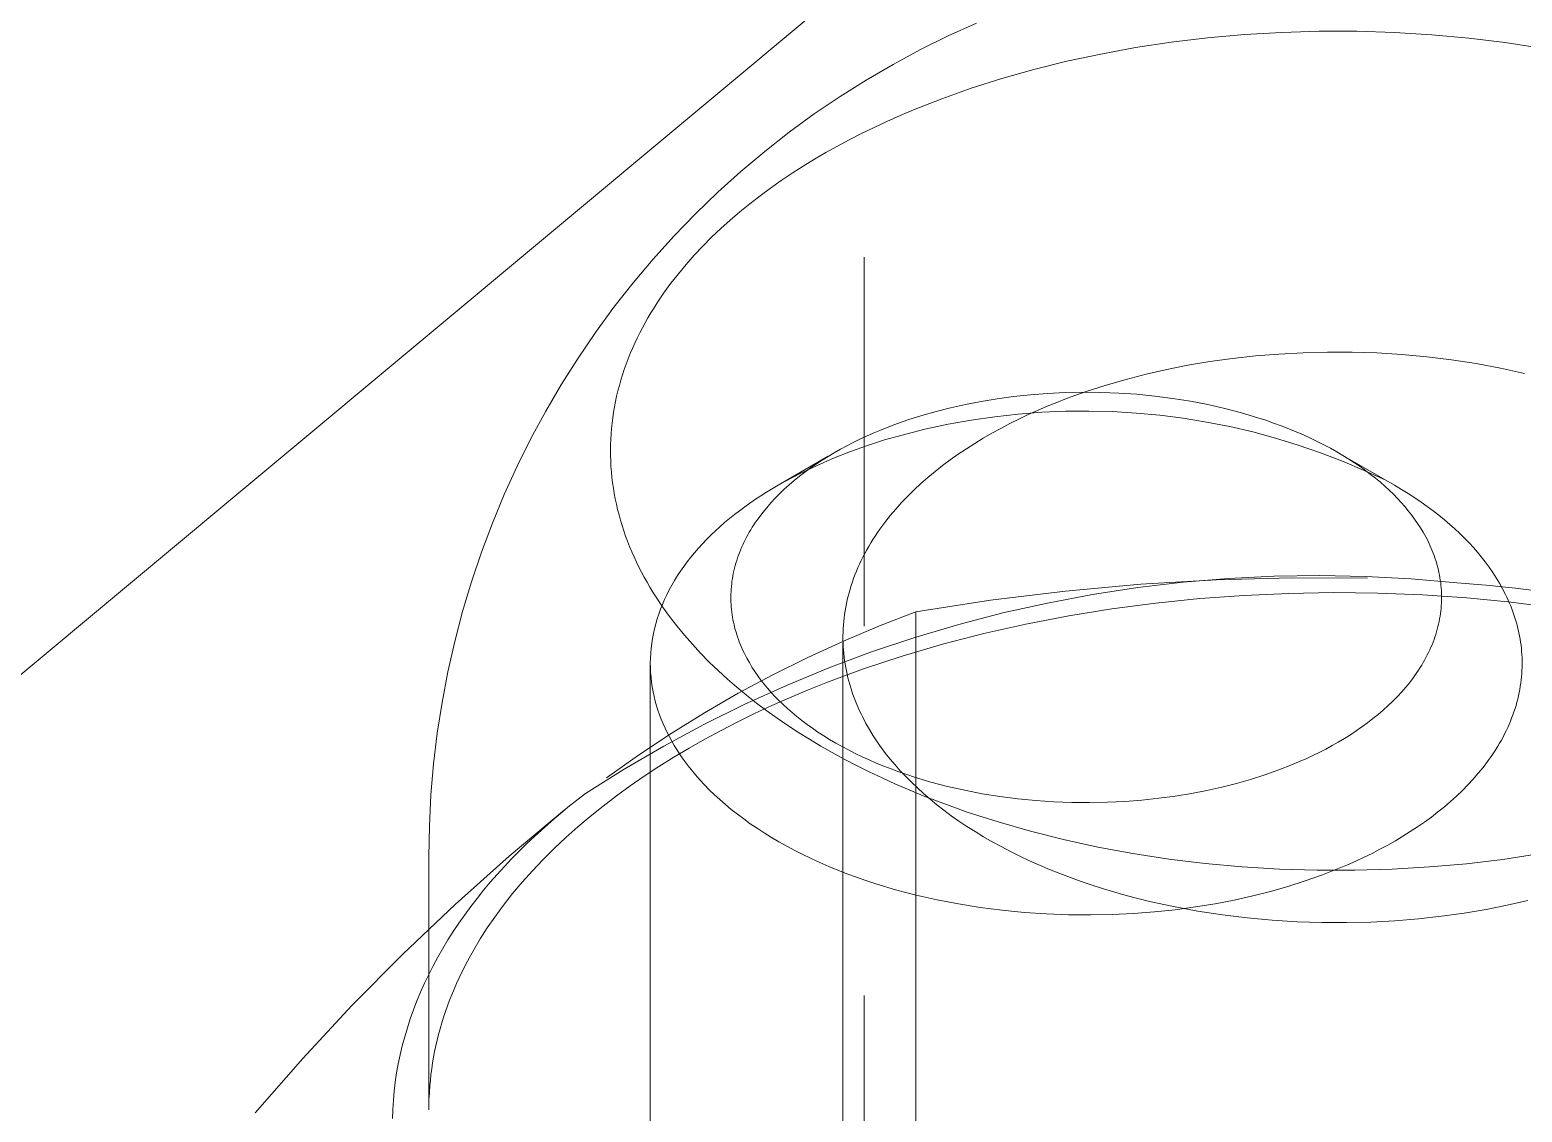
# Model space of a CAD drawing. Header units: inches. Extents: x -6 to 195, y -3 to 126.
# Drawn here: x 187.149 to 187.5533, y 52.5237 to 52.8168 of the extents above; entities that cross this region are included whole.
import ezdxf

# ---------------------------------------------------------------- set-up
doc = ezdxf.new("R2010")
doc.units = ezdxf.units.IN
doc.linetypes.add('HIDDEN', pattern=[1.905, 1.27, -0.635])
doc.layers.add('ZANO_R_przerywana', color=250, linetype='HIDDEN', lineweight=0)

msp = doc.modelspace()

# ---------------------------------------------------------------- linework, layer by layer
at = {"layer": 'ZANO_R_przerywana', "ltscale": 0.05}
msp.add_line((187.37499, 42.85528), (187.37499, 55.71349), dxfattribs=at)
at = {"layer": 'ZANO_R_przerywana'}
for p, q in [((178.15639, 45.14971), (187.7968, 53.18418)), ((187.39027, 52.81147), (187.39781, 52.8152)), ((187.39781, 52.8152), (187.40547, 52.81867)), ((187.46806, 52.81465), (187.47804, 52.81554)), ((187.47804, 52.81554), (187.48814, 52.81614)), ((187.48814, 52.81614), (187.4983, 52.81643)), ((187.4983, 52.81643), (187.50849, 52.81643)), ((187.50849, 52.81643), (187.51867, 52.81611)), ((187.51867, 52.81611), (187.52879, 52.8155)), ((187.52879, 52.8155), (187.53881, 52.81459)), ((187.38286, 52.80748), (187.39027, 52.81147)), ((187.4391, 52.81029), (187.44855, 52.81201)), ((187.44855, 52.81201), (187.45821, 52.81347)), ((187.45821, 52.81347), (187.46806, 52.81465)), ((187.53881, 52.81459), (187.5487, 52.81338)), ((187.5487, 52.81338), (187.55842, 52.81189)), ((187.37559, 52.80324), (187.38286, 52.80748)), ((187.42096, 52.8061), (187.42989, 52.80831)), ((187.42989, 52.80831), (187.4391, 52.81029)), ((187.36847, 52.79876), (187.37559, 52.80324)), ((187.40402, 52.80101), (187.41233, 52.80366)), ((187.41233, 52.80366), (187.42096, 52.8061)), ((187.3615, 52.79404), (187.36847, 52.79876)), ((187.39605, 52.79818), (187.40402, 52.80101)), ((187.38475, 52.79362), (187.38842, 52.79518)), ((187.38842, 52.79518), (187.39605, 52.79818)), ((187.35471, 52.78908), (187.3615, 52.79404)), ((187.37768, 52.7904), (187.38117, 52.79203)), ((187.38117, 52.79203), (187.38475, 52.79362)), ((187.34808, 52.78389), (187.35471, 52.78908)), ((187.36778, 52.78534), (187.37098, 52.78706)), ((187.37098, 52.78706), (187.37428, 52.78874)), ((187.37428, 52.78874), (187.37768, 52.7904)), ((187.34164, 52.77847), (187.34808, 52.78389)), ((187.36154, 52.78178), (187.36464, 52.78359)), ((187.36464, 52.78359), (187.36778, 52.78534)), ((187.33539, 52.77285), (187.34164, 52.77847)), ((187.35548, 52.77799), (187.35849, 52.77991)), ((187.35849, 52.77991), (187.36154, 52.78178)), ((187.34963, 52.77397), (187.35253, 52.77601)), ((187.35253, 52.77601), (187.35548, 52.77799)), ((187.32933, 52.767), (187.33539, 52.77285)), ((187.34403, 52.76974), (187.3468, 52.77189)), ((187.3468, 52.77189), (187.34963, 52.77397)), ((187.32348, 52.76096), (187.32933, 52.767)), ((187.3387, 52.7653), (187.34133, 52.76755)), ((187.34133, 52.76755), (187.34403, 52.76974)), ((187.33367, 52.76065), (187.33614, 52.763)), ((187.33614, 52.763), (187.3387, 52.7653)), ((187.31783, 52.75472), (187.32348, 52.76096)), ((187.32898, 52.75581), (187.33128, 52.75826)), ((187.33128, 52.75826), (187.33367, 52.76065)), ((187.3124, 52.74829), (187.31783, 52.75472)), ((187.32678, 52.75332), (187.32898, 52.75581)), ((187.32265, 52.7482), (187.32467, 52.75078)), ((187.32467, 52.75078), (187.32678, 52.75332)), ((187.3072, 52.74168), (187.3124, 52.74829)), ((187.32074, 52.74558), (187.32265, 52.7482)), ((187.31808, 52.74158), (187.31894, 52.74293)), ((187.31894, 52.74293), (187.32074, 52.74558)), ((187.30223, 52.73489), (187.3072, 52.74168)), ((187.31567, 52.7375), (187.31644, 52.73887)), ((187.31644, 52.73887), (187.31725, 52.74023)), ((187.31725, 52.74023), (187.31808, 52.74158)), ((187.29748, 52.72794), (187.30223, 52.73489)), ((187.31351, 52.73335), (187.3142, 52.73474)), ((187.3142, 52.73474), (187.31492, 52.73612)), ((187.31492, 52.73612), (187.31567, 52.7375)), ((187.31162, 52.72913), (187.31222, 52.73054)), ((187.31222, 52.73054), (187.31285, 52.73195)), ((187.31285, 52.73195), (187.31351, 52.73335)), ((187.29299, 52.72083), (187.29748, 52.72794)), ((187.31001, 52.72485), (187.31052, 52.72628)), ((187.31052, 52.72628), (187.31105, 52.72771)), ((187.31105, 52.72771), (187.31162, 52.72913)), ((187.46275, 52.72597), (187.457, 52.72483)), ((187.46868, 52.72696), (187.46275, 52.72597)), ((187.47477, 52.72781), (187.46868, 52.72696)), ((187.48103, 52.72851), (187.47477, 52.72781)), ((187.48741, 52.72903), (187.48103, 52.72851)), ((187.49392, 52.72938), (187.48741, 52.72903)), ((187.50052, 52.72955), (187.49392, 52.72938)), ((187.5072, 52.72953), (187.50052, 52.72955)), ((187.51393, 52.72931), (187.5072, 52.72953)), ((187.52068, 52.7289), (187.51393, 52.72931)), ((187.52744, 52.72828), (187.52068, 52.7289)), ((187.53416, 52.72746), (187.52744, 52.72828)), ((187.54083, 52.72644), (187.53416, 52.72746)), ((187.54742, 52.72521), (187.54083, 52.72644)), ((187.30868, 52.72053), (187.30909, 52.72198)), ((187.30909, 52.72198), (187.30954, 52.72342)), ((187.30954, 52.72342), (187.31001, 52.72485)), ((187.44599, 52.72217), (187.44056, 52.7206)), ((187.45144, 52.72357), (187.44599, 52.72217)), ((187.457, 52.72483), (187.45144, 52.72357)), ((187.55389, 52.72379), (187.54742, 52.72521)), ((187.28873, 52.71357), (187.29299, 52.72083)), ((187.30795, 52.71763), (187.3083, 52.71908)), ((187.3083, 52.71908), (187.30868, 52.72053)), ((187.41551, 52.71752), (187.42008, 52.718)), ((187.42008, 52.718), (187.42473, 52.71836)), ((187.42473, 52.71836), (187.42947, 52.71859)), ((187.42947, 52.71859), (187.43427, 52.71869)), ((187.43517, 52.71887), (187.42984, 52.71695)), ((187.43427, 52.71869), (187.43912, 52.71864)), ((187.44056, 52.7206), (187.43517, 52.71887)), ((187.43912, 52.71864), (187.44399, 52.71846)), ((187.44399, 52.71846), (187.44888, 52.71812)), ((187.44888, 52.71812), (187.45375, 52.71765)), ((187.30711, 52.71325), (187.30736, 52.71472)), ((187.30736, 52.71472), (187.30764, 52.71618)), ((187.30764, 52.71618), (187.30795, 52.71763)), ((187.3945, 52.71348), (187.39843, 52.71448)), ((187.39843, 52.71448), (187.4025, 52.71539)), ((187.4025, 52.71539), (187.40671, 52.7162)), ((187.40671, 52.7162), (187.41105, 52.71691)), ((187.41105, 52.71691), (187.41551, 52.71752)), ((187.42201, 52.71376), (187.41946, 52.71261)), ((187.42459, 52.71487), (187.42201, 52.71376)), ((187.4272, 52.71593), (187.42459, 52.71487)), ((187.42984, 52.71695), (187.4272, 52.71593)), ((187.45375, 52.71765), (187.45859, 52.71702)), ((187.45859, 52.71702), (187.46339, 52.71625)), ((187.46339, 52.71625), (187.46811, 52.71534)), ((187.46811, 52.71534), (187.47275, 52.71428)), ((187.47275, 52.71428), (187.47728, 52.71309)), ((187.28473, 52.70617), (187.28873, 52.71357)), ((187.30655, 52.70885), (187.3067, 52.71032)), ((187.3067, 52.71032), (187.30689, 52.71179)), ((187.30689, 52.71179), (187.30711, 52.71325)), ((187.3793, 52.70836), (187.38303, 52.70983)), ((187.38303, 52.70983), (187.38682, 52.71117)), ((187.38682, 52.71117), (187.39065, 52.71238)), ((187.39065, 52.71238), (187.3945, 52.71348)), ((187.39774, 52.71), (187.39148, 52.70864)), ((187.40404, 52.71114), (187.39774, 52.71)), ((187.41038, 52.71206), (187.40404, 52.71114)), ((187.41674, 52.71277), (187.41038, 52.71206)), ((187.41446, 52.71018), (187.41202, 52.7089)), ((187.41694, 52.71142), (187.41446, 52.71018)), ((187.42312, 52.71326), (187.41674, 52.71277)), ((187.41946, 52.71261), (187.41694, 52.71142)), ((187.42952, 52.71354), (187.42312, 52.71326)), ((187.43593, 52.71359), (187.42952, 52.71354)), ((187.44233, 52.71343), (187.43593, 52.71359)), ((187.44872, 52.71305), (187.44233, 52.71343)), ((187.4551, 52.71246), (187.44872, 52.71305)), ((187.46145, 52.71164), (187.4551, 52.71246)), ((187.46777, 52.71061), (187.46145, 52.71164)), ((187.47405, 52.70937), (187.46777, 52.71061)), ((187.47728, 52.71309), (187.48169, 52.71177)), ((187.48169, 52.71177), (187.48384, 52.71107)), ((187.48384, 52.71107), (187.48595, 52.71033)), ((187.48595, 52.71033), (187.48803, 52.70957)), ((187.28098, 52.69864), (187.28473, 52.70617)), ((187.30629, 52.70444), (187.30635, 52.70591)), ((187.30635, 52.70591), (187.30643, 52.70739)), ((187.30643, 52.70739), (187.30655, 52.70885)), ((187.37206, 52.70507), (187.37383, 52.70594)), ((187.37383, 52.70594), (187.37563, 52.70678)), ((187.37563, 52.70678), (187.37745, 52.70759)), ((187.38056, 52.70576), (187.37589, 52.70428)), ((187.37745, 52.70759), (187.3793, 52.70836)), ((187.38527, 52.70708), (187.38056, 52.70576)), ((187.39148, 52.70864), (187.38527, 52.70708)), ((187.40726, 52.70622), (187.40496, 52.70482)), ((187.40962, 52.70759), (187.40726, 52.70622)), ((187.41202, 52.7089), (187.40962, 52.70759)), ((187.48029, 52.70792), (187.47405, 52.70937)), ((187.48647, 52.70625), (187.48029, 52.70792)), ((187.49259, 52.70437), (187.48647, 52.70625)), ((187.48803, 52.70957), (187.49006, 52.70877)), ((187.49006, 52.70877), (187.49206, 52.70795)), ((187.49206, 52.70795), (187.49401, 52.70711)), ((187.49401, 52.70711), (187.49591, 52.70624)), ((187.49591, 52.70624), (187.49777, 52.70534)), ((187.30627, 52.70297), (187.30629, 52.70444)), ((187.30629, 52.7015), (187.30627, 52.70297)), ((187.36523, 52.7013), (187.36689, 52.70228)), ((187.37128, 52.70263), (187.36673, 52.70084)), ((187.36689, 52.70228), (187.36858, 52.70324)), ((187.36858, 52.70324), (187.37031, 52.70417)), ((187.37031, 52.70417), (187.37206, 52.70507)), ((187.37589, 52.70428), (187.37128, 52.70263)), ((187.4005, 52.7019), (187.39836, 52.70039)), ((187.4027, 52.70338), (187.4005, 52.7019)), ((187.40496, 52.70482), (187.4027, 52.70338)), ((187.49865, 52.70229), (187.49259, 52.70437)), ((187.49777, 52.70534), (187.49958, 52.70443)), ((187.50463, 52.7), (187.49865, 52.70229)), ((187.49958, 52.70443), (187.50134, 52.70349)), ((187.50134, 52.70349), (187.50305, 52.70253)), ((187.50305, 52.70253), (187.50471, 52.70155)), ((187.50472, 52.70157), (187.5187, 52.6935)), ((187.27749, 52.69098), (187.28098, 52.69864)), ((187.30633, 52.70003), (187.30629, 52.7015)), ((187.30641, 52.69856), (187.30633, 52.70003)), ((187.30652, 52.6971), (187.30641, 52.69856)), ((187.35167, 52.6935), (187.36522, 52.70132)), ((187.36224, 52.69888), (187.35782, 52.69678)), ((187.35896, 52.69706), (187.36047, 52.69816)), ((187.36047, 52.69816), (187.36202, 52.69923)), ((187.36202, 52.69923), (187.36361, 52.70028)), ((187.36673, 52.70084), (187.36224, 52.69888)), ((187.36361, 52.70028), (187.36523, 52.7013)), ((187.39628, 52.69884), (187.39425, 52.69725)), ((187.39836, 52.70039), (187.39628, 52.69884)), ((187.51053, 52.69751), (187.50463, 52.7)), ((187.50471, 52.70155), (187.50632, 52.70056)), ((187.50632, 52.70056), (187.50788, 52.69955)), ((187.50788, 52.69955), (187.50938, 52.69852)), ((187.50938, 52.69852), (187.51084, 52.69748)), ((187.30667, 52.69563), (187.30652, 52.6971)), ((187.30685, 52.69416), (187.30667, 52.69563)), ((187.30706, 52.6927), (187.30685, 52.69416)), ((187.35167, 52.6935), (187.34855, 52.69163)), ((187.35338, 52.69241), (187.3547, 52.69361)), ((187.35782, 52.69678), (187.35348, 52.69452)), ((187.3547, 52.69361), (187.35608, 52.69479)), ((187.35608, 52.69479), (187.3575, 52.69594)), ((187.3575, 52.69594), (187.35896, 52.69706)), ((187.39041, 52.69397), (187.38859, 52.69228)), ((187.3923, 52.69563), (187.39041, 52.69397)), ((187.39425, 52.69725), (187.3923, 52.69563)), ((187.51634, 52.69482), (187.51053, 52.69751)), ((187.51084, 52.69748), (187.51224, 52.69643)), ((187.51224, 52.69643), (187.51358, 52.69537)), ((187.51358, 52.69537), (187.51488, 52.69429)), ((187.51488, 52.69429), (187.51612, 52.69321)), ((187.52059, 52.69238), (187.5187, 52.6935)), ((187.27427, 52.68321), (187.27749, 52.69098)), ((187.3073, 52.69124), (187.30706, 52.6927)), ((187.30757, 52.68979), (187.3073, 52.69124)), ((187.30788, 52.68834), (187.30757, 52.68979)), ((187.34554, 52.68968), (187.34407, 52.68867)), ((187.34703, 52.69066), (187.34554, 52.68968)), ((187.34855, 52.69163), (187.34703, 52.69066)), ((187.34971, 52.68869), (187.35088, 52.68995)), ((187.35088, 52.68995), (187.3521, 52.69119)), ((187.3521, 52.69119), (187.35338, 52.69241)), ((187.38684, 52.69057), (187.38517, 52.68882)), ((187.38859, 52.69228), (187.38684, 52.69057)), ((187.51612, 52.69321), (187.5173, 52.69212)), ((187.5173, 52.69212), (187.51843, 52.69103)), ((187.51843, 52.69103), (187.51951, 52.68992)), ((187.51951, 52.68992), (187.52054, 52.68882)), ((187.52242, 52.69125), (187.52059, 52.69238)), ((187.5242, 52.69009), (187.52242, 52.69125)), ((187.52593, 52.68893), (187.5242, 52.69009)), ((187.30822, 52.68689), (187.30788, 52.68834)), ((187.30859, 52.68544), (187.30822, 52.68689)), ((187.30899, 52.684), (187.30859, 52.68544)), ((187.33986, 52.68554), (187.33852, 52.68446)), ((187.34123, 52.6866), (187.33986, 52.68554)), ((187.34264, 52.68765), (187.34123, 52.6866)), ((187.34407, 52.68867), (187.34264, 52.68765)), ((187.34654, 52.68479), (187.34754, 52.68611)), ((187.34754, 52.68611), (187.3486, 52.68741)), ((187.3486, 52.68741), (187.34971, 52.68869)), ((187.38358, 52.68705), (187.38206, 52.68526)), ((187.38517, 52.68882), (187.38358, 52.68705)), ((187.52054, 52.68882), (187.52152, 52.68771)), ((187.52152, 52.68771), (187.52244, 52.68659)), ((187.52244, 52.68659), (187.52333, 52.68547)), ((187.52333, 52.68547), (187.52417, 52.68432)), ((187.5276, 52.68774), (187.52593, 52.68893)), ((187.52921, 52.68655), (187.5276, 52.68774)), ((187.53076, 52.68534), (187.52921, 52.68655)), ((187.27131, 52.67533), (187.27427, 52.68321)), ((187.30942, 52.68257), (187.30899, 52.684)), ((187.30989, 52.68114), (187.30942, 52.68257)), ((187.33593, 52.68224), (187.3347, 52.68111)), ((187.33721, 52.68336), (187.33593, 52.68224)), ((187.33852, 52.68446), (187.33721, 52.68336)), ((187.34389, 52.68075), (187.34429, 52.68144)), ((187.34429, 52.68144), (187.34471, 52.68211)), ((187.34471, 52.68211), (187.34515, 52.68279)), ((187.34515, 52.68279), (187.34559, 52.68346)), ((187.34559, 52.68346), (187.34654, 52.68479)), ((187.37927, 52.68159), (187.37862, 52.68067)), ((187.38062, 52.68344), (187.37927, 52.68159)), ((187.38206, 52.68526), (187.38062, 52.68344)), ((187.52417, 52.68432), (187.52498, 52.68316)), ((187.52498, 52.68316), (187.52575, 52.68197)), ((187.52575, 52.68197), (187.52647, 52.68077)), ((187.53226, 52.68412), (187.53076, 52.68534)), ((187.5337, 52.68289), (187.53226, 52.68412)), ((187.53509, 52.68165), (187.5337, 52.68289)), ((187.53642, 52.6804), (187.53509, 52.68165)), ((187.31038, 52.67972), (187.30989, 52.68114)), ((187.31091, 52.6783), (187.31038, 52.67972)), ((187.31147, 52.67689), (187.31091, 52.6783)), ((187.3312, 52.67762), (187.33011, 52.67642)), ((187.33233, 52.6788), (187.3312, 52.67762)), ((187.33349, 52.67996), (187.33233, 52.6788)), ((187.3347, 52.68111), (187.33349, 52.67996)), ((187.34179, 52.67662), (187.3421, 52.67731)), ((187.3421, 52.67731), (187.34243, 52.67801)), ((187.34243, 52.67801), (187.34277, 52.6787)), ((187.34277, 52.6787), (187.34313, 52.67939)), ((187.34313, 52.67939), (187.3435, 52.68007)), ((187.3435, 52.68007), (187.34389, 52.68075)), ((187.37681, 52.67786), (187.37624, 52.67691)), ((187.37739, 52.6788), (187.37681, 52.67786)), ((187.37799, 52.67973), (187.37739, 52.6788)), ((187.37862, 52.68067), (187.37799, 52.67973)), ((187.52647, 52.68077), (187.52716, 52.67954)), ((187.52716, 52.67954), (187.5278, 52.6783)), ((187.5278, 52.6783), (187.5281, 52.67767)), ((187.5281, 52.67767), (187.52839, 52.67703)), ((187.53769, 52.67915), (187.53642, 52.6804)), ((187.53891, 52.67789), (187.53769, 52.67915)), ((187.54007, 52.67663), (187.53891, 52.67789)), ((187.26862, 52.66736), (187.27131, 52.67533)), ((187.31205, 52.67548), (187.31147, 52.67689)), ((187.31267, 52.67408), (187.31205, 52.67548)), ((187.31332, 52.67269), (187.31267, 52.67408)), ((187.32806, 52.67399), (187.32709, 52.67276)), ((187.32907, 52.67522), (187.32806, 52.67399)), ((187.33011, 52.67642), (187.32907, 52.67522)), ((187.34048, 52.67312), (187.34071, 52.67382)), ((187.34071, 52.67382), (187.34096, 52.67452)), ((187.34096, 52.67452), (187.34122, 52.67522)), ((187.34122, 52.67522), (187.3415, 52.67592)), ((187.3415, 52.67592), (187.34179, 52.67662)), ((187.37469, 52.67405), (187.37421, 52.67309)), ((187.37518, 52.67501), (187.37469, 52.67405)), ((187.3757, 52.67596), (187.37518, 52.67501)), ((187.37624, 52.67691), (187.3757, 52.67596)), ((187.52839, 52.67703), (187.52867, 52.6764)), ((187.52867, 52.6764), (187.52894, 52.67576)), ((187.52894, 52.67576), (187.52919, 52.67511)), ((187.52919, 52.67511), (187.52943, 52.67446)), ((187.52943, 52.67446), (187.52966, 52.67381)), ((187.52966, 52.67381), (187.52988, 52.67315)), ((187.54118, 52.67536), (187.54007, 52.67663)), ((187.54223, 52.6741), (187.54118, 52.67536)), ((187.54331, 52.67272), (187.54223, 52.6741)), ((187.31399, 52.67131), (187.31332, 52.67269)), ((187.3147, 52.66993), (187.31399, 52.67131)), ((187.31543, 52.66856), (187.3147, 52.66993)), ((187.32529, 52.67026), (187.32445, 52.669)), ((187.32617, 52.67152), (187.32529, 52.67026)), ((187.32709, 52.67276), (187.32617, 52.67152)), ((187.33943, 52.66889), (187.33956, 52.6696)), ((187.33956, 52.6696), (187.33972, 52.6703)), ((187.33972, 52.6703), (187.33988, 52.67101)), ((187.33988, 52.67101), (187.34007, 52.67171)), ((187.34007, 52.67171), (187.34027, 52.67241)), ((187.34027, 52.67241), (187.34048, 52.67312)), ((187.37253, 52.66923), (187.37216, 52.66826)), ((187.37291, 52.6702), (187.37253, 52.66923)), ((187.37332, 52.67117), (187.37291, 52.6702)), ((187.37376, 52.67213), (187.37332, 52.67117)), ((187.37421, 52.67309), (187.37376, 52.67213)), ((187.52988, 52.67315), (187.53008, 52.67249)), ((187.53008, 52.67249), (187.53027, 52.67182)), ((187.53027, 52.67182), (187.53045, 52.67116)), ((187.53045, 52.67116), (187.53061, 52.67049)), ((187.53061, 52.67049), (187.53076, 52.66981)), ((187.53076, 52.66981), (187.5309, 52.66914)), ((187.54435, 52.67131), (187.54331, 52.67272)), ((187.54534, 52.66988), (187.54435, 52.67131)), ((187.54628, 52.66843), (187.54534, 52.66988)), ((187.26621, 52.6593), (187.26862, 52.66736)), ((187.31619, 52.6672), (187.31543, 52.66856)), ((187.31698, 52.66585), (187.31619, 52.6672)), ((187.31779, 52.66451), (187.31698, 52.66585)), ((187.32291, 52.66644), (187.3222, 52.66515)), ((187.32366, 52.66772), (187.32291, 52.66644)), ((187.32445, 52.669), (187.32366, 52.66772)), ((187.33894, 52.66467), (187.33899, 52.66537)), ((187.33899, 52.66537), (187.33904, 52.66608)), ((187.33904, 52.66608), (187.33912, 52.66678)), ((187.33912, 52.66678), (187.3392, 52.66748)), ((187.3392, 52.66748), (187.33931, 52.66819)), ((187.33931, 52.66819), (187.33943, 52.66889)), ((187.37119, 52.66535), (187.37091, 52.66437)), ((187.37149, 52.66632), (187.37119, 52.66535)), ((187.37182, 52.66729), (187.37149, 52.66632)), ((187.37216, 52.66826), (187.37182, 52.66729)), ((187.4296, 52.66484), (187.45, 52.66669)), ((187.44913, 52.66575), (187.43689, 52.66388)), ((187.46142, 52.6672), (187.44913, 52.66575)), ((187.45, 52.66669), (187.47044, 52.66787)), ((187.47376, 52.66823), (187.46142, 52.6672)), ((187.47044, 52.66787), (187.49092, 52.6684)), ((187.48613, 52.66884), (187.47376, 52.66823)), ((187.49851, 52.66902), (187.48613, 52.66884)), ((187.49092, 52.6684), (187.5114, 52.66828)), ((187.51089, 52.66879), (187.49851, 52.66902)), ((187.52325, 52.66812), (187.51089, 52.66879)), ((187.53559, 52.66704), (187.52325, 52.66812)), ((187.5309, 52.66914), (187.53102, 52.66846)), ((187.53102, 52.66846), (187.53112, 52.66777)), ((187.53112, 52.66777), (187.53122, 52.66709)), ((187.53122, 52.66709), (187.53129, 52.6664)), ((187.53129, 52.6664), (187.53136, 52.66571)), ((187.53136, 52.66571), (187.53141, 52.66502)), ((187.54354, 52.66638), (187.53559, 52.66704)), ((187.55151, 52.66557), (187.54354, 52.66638)), ((187.54717, 52.66695), (187.54628, 52.66843)), ((187.54801, 52.66544), (187.54717, 52.66695)), ((187.5488, 52.66392), (187.54801, 52.66544)), ((187.55949, 52.66461), (187.55151, 52.66557)), ((187.31864, 52.66317), (187.31779, 52.66451)), ((187.3204, 52.66054), (187.31864, 52.66317)), ((187.32035, 52.66123), (187.31983, 52.65992)), ((187.32092, 52.66254), (187.32035, 52.66123)), ((187.32154, 52.66385), (187.32092, 52.66254)), ((187.3222, 52.66515), (187.32154, 52.66385)), ((187.33891, 52.66327), (187.33892, 52.66397)), ((187.33891, 52.66257), (187.33891, 52.66327)), ((187.33893, 52.66188), (187.33891, 52.66257)), ((187.33892, 52.66397), (187.33894, 52.66467)), ((187.33896, 52.66118), (187.33893, 52.66188)), ((187.33901, 52.66049), (187.33896, 52.66118)), ((187.37021, 52.66145), (187.37002, 52.66047)), ((187.37042, 52.66242), (187.37021, 52.66145)), ((187.37066, 52.6634), (187.37042, 52.66242)), ((187.37091, 52.66437), (187.37066, 52.6634)), ((187.38904, 52.6592), (187.40927, 52.66235)), ((187.40927, 52.66235), (187.4296, 52.66484)), ((187.42472, 52.66159), (187.41263, 52.65889)), ((187.43689, 52.66388), (187.42472, 52.66159)), ((187.45401, 52.66157), (187.44216, 52.66002)), ((187.46596, 52.66279), (187.45401, 52.66157)), ((187.47797, 52.66367), (187.46596, 52.66279)), ((187.49004, 52.66421), (187.47797, 52.66367)), ((187.50213, 52.6644), (187.49004, 52.66421)), ((187.51423, 52.66426), (187.50213, 52.6644)), ((187.52631, 52.66378), (187.51423, 52.66426)), ((187.53835, 52.66296), (187.52631, 52.66378)), ((187.53143, 52.66153), (187.53138, 52.66083)), ((187.53141, 52.66502), (187.53144, 52.66432)), ((187.53145, 52.66223), (187.53143, 52.66153)), ((187.53144, 52.66432), (187.53146, 52.66363)), ((187.53146, 52.66293), (187.53145, 52.66223)), ((187.53146, 52.66363), (187.53146, 52.66293)), ((187.55033, 52.66179), (187.53835, 52.66296)), ((187.54917, 52.66315), (187.5488, 52.66392)), ((187.54952, 52.66237), (187.54917, 52.66315)), ((187.54987, 52.66159), (187.54952, 52.66237)), ((187.55019, 52.6608), (187.54987, 52.66159)), ((187.56222, 52.66029), (187.55033, 52.66179)), ((187.26408, 52.65116), (187.26621, 52.6593)), ((187.31892, 52.65727), (187.31853, 52.65595)), ((187.31935, 52.6586), (187.31892, 52.65727)), ((187.31983, 52.65992), (187.31935, 52.6586)), ((187.32227, 52.65794), (187.3204, 52.66054)), ((187.32424, 52.65538), (187.32227, 52.65794)), ((187.33907, 52.6598), (187.33901, 52.66049)), ((187.33915, 52.65912), (187.33907, 52.6598)), ((187.33925, 52.65843), (187.33915, 52.65912)), ((187.33935, 52.65775), (187.33925, 52.65843)), ((187.33947, 52.65707), (187.33935, 52.65775)), ((187.36958, 52.65755), (187.36947, 52.65658)), ((187.3697, 52.65852), (187.36958, 52.65755)), ((187.36985, 52.6595), (187.3697, 52.65852)), ((187.37002, 52.66047), (187.36985, 52.6595)), ((187.37914, 52.6554), (187.38904, 52.6592)), ((187.38904, 52.48758), (187.38904, 52.6592)), ((187.41263, 52.65889), (187.40065, 52.65578)), ((187.43043, 52.65812), (187.41884, 52.65589)), ((187.44216, 52.66002), (187.43043, 52.65812)), ((187.53094, 52.65731), (187.5308, 52.65661)), ((187.53106, 52.65802), (187.53094, 52.65731)), ((187.53116, 52.65872), (187.53106, 52.65802)), ((187.53125, 52.65942), (187.53116, 52.65872)), ((187.53133, 52.66013), (187.53125, 52.65942)), ((187.53138, 52.66083), (187.53133, 52.66013)), ((187.55051, 52.66001), (187.55019, 52.6608)), ((187.5508, 52.65921), (187.55051, 52.66001)), ((187.55108, 52.65841), (187.5508, 52.65921)), ((187.55135, 52.6576), (187.55108, 52.65841)), ((187.5516, 52.65679), (187.55135, 52.6576)), ((187.31789, 52.65329), (187.31764, 52.65197)), ((187.31819, 52.65462), (187.31789, 52.65329)), ((187.31853, 52.65595), (187.31819, 52.65462)), ((187.32631, 52.65287), (187.32424, 52.65538)), ((187.33961, 52.65639), (187.33947, 52.65707)), ((187.33976, 52.65572), (187.33961, 52.65639)), ((187.33992, 52.65505), (187.33976, 52.65572)), ((187.3401, 52.65438), (187.33992, 52.65505)), ((187.34029, 52.65371), (187.3401, 52.65438)), ((187.34049, 52.65305), (187.34029, 52.65371)), ((187.34071, 52.6524), (187.34049, 52.65305)), ((187.36929, 52.65367), (187.36927, 52.6527)), ((187.36933, 52.65464), (187.36929, 52.65367)), ((187.36939, 52.65561), (187.36933, 52.65464)), ((187.36937, 52.65129), (187.37914, 52.6554)), ((187.36947, 52.65658), (187.36939, 52.65561)), ((187.40065, 52.65578), (187.38878, 52.65226)), ((187.40741, 52.65332), (187.39621, 52.65042)), ((187.41884, 52.65589), (187.40741, 52.65332)), ((187.52989, 52.65308), (187.52966, 52.65238)), ((187.5301, 52.65379), (187.52989, 52.65308)), ((187.5303, 52.65449), (187.5301, 52.65379)), ((187.53049, 52.6552), (187.5303, 52.65449)), ((187.53065, 52.6559), (187.53049, 52.6552)), ((187.5308, 52.65661), (187.53065, 52.6559)), ((187.55183, 52.65598), (187.5516, 52.65679)), ((187.55205, 52.65516), (187.55183, 52.65598)), ((187.55225, 52.65434), (187.55205, 52.65516)), ((187.55243, 52.65351), (187.55225, 52.65434)), ((187.5526, 52.65268), (187.55243, 52.65351)), ((187.26222, 52.64295), (187.26408, 52.65116)), ((187.31728, 52.64931), (187.31717, 52.64799)), ((187.31744, 52.65064), (187.31728, 52.64931)), ((187.31764, 52.65197), (187.31744, 52.65064)), ((187.32846, 52.6504), (187.32631, 52.65287)), ((187.33071, 52.64797), (187.32846, 52.6504)), ((187.34094, 52.65174), (187.34071, 52.6524)), ((187.34118, 52.65109), (187.34094, 52.65174)), ((187.34143, 52.65045), (187.34118, 52.65109)), ((187.3417, 52.64981), (187.34143, 52.65045)), ((187.34198, 52.64917), (187.3417, 52.64981)), ((187.34227, 52.64854), (187.34198, 52.64917)), ((187.35973, 52.64687), (187.36937, 52.65129)), ((187.36927, 52.6527), (187.36927, 52.65174)), ((187.36927, 52.65174), (187.36929, 52.65078)), ((187.36927, 52.32586), (187.36927, 52.65078)), ((187.36929, 52.65078), (187.36933, 52.64982)), ((187.36933, 52.64982), (187.3694, 52.64887)), ((187.38878, 52.65226), (187.37704, 52.64833)), ((187.39621, 52.65042), (187.38534, 52.64723)), ((187.52857, 52.64959), (187.52826, 52.64889)), ((187.52887, 52.65028), (187.52857, 52.64959)), ((187.52915, 52.65098), (187.52887, 52.65028)), ((187.52941, 52.65168), (187.52915, 52.65098)), ((187.52966, 52.65238), (187.52941, 52.65168)), ((187.55275, 52.65184), (187.5526, 52.65268)), ((187.55288, 52.65101), (187.55275, 52.65184)), ((187.55299, 52.65017), (187.55288, 52.65101)), ((187.55309, 52.64932), (187.55299, 52.65017)), ((187.55316, 52.64848), (187.55309, 52.64932)), ((187.3171, 52.64667), (187.31707, 52.64535)), ((187.31707, 52.64535), (187.31709, 52.64404)), ((187.31717, 52.64799), (187.3171, 52.64667)), ((187.33304, 52.6456), (187.33071, 52.64797)), ((187.33545, 52.64327), (187.33304, 52.6456)), ((187.34257, 52.64791), (187.34227, 52.64854)), ((187.34321, 52.64666), (187.34257, 52.64791)), ((187.3439, 52.64544), (187.34321, 52.64666)), ((187.34462, 52.64423), (187.3439, 52.64544)), ((187.35023, 52.64215), (187.35973, 52.64687)), ((187.37704, 52.64833), (187.36543, 52.64401)), ((187.3694, 52.64887), (187.36948, 52.64792)), ((187.36948, 52.64792), (187.36958, 52.64697)), ((187.36958, 52.64697), (187.36971, 52.64602)), ((187.36971, 52.64602), (187.36985, 52.64508)), ((187.36985, 52.64508), (187.37001, 52.64415)), ((187.38534, 52.64723), (187.3748, 52.64374)), ((187.52648, 52.64545), (187.52608, 52.64477)), ((187.52687, 52.64613), (187.52648, 52.64545)), ((187.52724, 52.64682), (187.52687, 52.64613)), ((187.5276, 52.64751), (187.52724, 52.64682)), ((187.52794, 52.6482), (187.5276, 52.64751)), ((187.52826, 52.64889), (187.52794, 52.6482)), ((187.55322, 52.64763), (187.55316, 52.64848)), ((187.55327, 52.64678), (187.55322, 52.64763)), ((187.55329, 52.64592), (187.55327, 52.64678)), ((187.55328, 52.64421), (187.55329, 52.64507)), ((187.55329, 52.64507), (187.55329, 52.64592)), ((187.26065, 52.63468), (187.26222, 52.64295)), ((187.31707, 52.1666), (187.31707, 52.64463)), ((187.31709, 52.64404), (187.31716, 52.64273)), ((187.31716, 52.64273), (187.31726, 52.64143)), ((187.31726, 52.64143), (187.31741, 52.64014)), ((187.33795, 52.64099), (187.33545, 52.64327)), ((187.34051, 52.63877), (187.33795, 52.64099)), ((187.34089, 52.63714), (187.35023, 52.64215)), ((187.34539, 52.64304), (187.34462, 52.64423)), ((187.3462, 52.64188), (187.34539, 52.64304)), ((187.34704, 52.64073), (187.3462, 52.64188)), ((187.36543, 52.64401), (187.35399, 52.63929)), ((187.36966, 52.64189), (187.3646, 52.63997)), ((187.3748, 52.64374), (187.36966, 52.64189)), ((187.37001, 52.64415), (187.37019, 52.64321)), ((187.37019, 52.64321), (187.37039, 52.64228)), ((187.37039, 52.64228), (187.37061, 52.64136)), ((187.37061, 52.64136), (187.37085, 52.64044)), ((187.52383, 52.64141), (187.52283, 52.6401)), ((187.52478, 52.64274), (187.52383, 52.64141)), ((187.52522, 52.64342), (187.52478, 52.64274)), ((187.52566, 52.64409), (187.52522, 52.64342)), ((187.52608, 52.64477), (187.52566, 52.64409)), ((187.55304, 52.64077), (187.55313, 52.64163)), ((187.55313, 52.64163), (187.5532, 52.64249)), ((187.5532, 52.64249), (187.55325, 52.64335)), ((187.55325, 52.64335), (187.55328, 52.64421)), ((187.31741, 52.64014), (187.3176, 52.63885)), ((187.3176, 52.63885), (187.31783, 52.63757)), ((187.31783, 52.63757), (187.3181, 52.6363)), ((187.33171, 52.63184), (187.34089, 52.63714)), ((187.34314, 52.63659), (187.34051, 52.63877)), ((187.35399, 52.63929), (187.34271, 52.63418)), ((187.34793, 52.63961), (187.34704, 52.64073)), ((187.34885, 52.6385), (187.34793, 52.63961)), ((187.34983, 52.63739), (187.34885, 52.6385)), ((187.35085, 52.63628), (187.34983, 52.63739)), ((187.35964, 52.63799), (187.35477, 52.63594)), ((187.3646, 52.63997), (187.35964, 52.63799)), ((187.37085, 52.64044), (187.3711, 52.63952)), ((187.3711, 52.63952), (187.37138, 52.63861)), ((187.37138, 52.63861), (187.37167, 52.63771)), ((187.37167, 52.63771), (187.37198, 52.63681)), ((187.52066, 52.63752), (187.51949, 52.63625)), ((187.52177, 52.6388), (187.52066, 52.63752)), ((187.52283, 52.6401), (187.52177, 52.6388)), ((187.5523, 52.63644), (187.55249, 52.63731)), ((187.55249, 52.63731), (187.55265, 52.63817)), ((187.55265, 52.63817), (187.5528, 52.63904)), ((187.5528, 52.63904), (187.55293, 52.6399)), ((187.55293, 52.6399), (187.55304, 52.64077)), ((187.25936, 52.62637), (187.26065, 52.63468)), ((187.3181, 52.6363), (187.31841, 52.63504)), ((187.31841, 52.63504), (187.31876, 52.63378)), ((187.31876, 52.63378), (187.31915, 52.63254)), ((187.34271, 52.63418), (187.33161, 52.62869)), ((187.34584, 52.63447), (187.34314, 52.63659)), ((187.35, 52.63382), (187.34532, 52.63164)), ((187.3486, 52.6324), (187.34584, 52.63447)), ((187.35477, 52.63594), (187.35, 52.63382)), ((187.35193, 52.63518), (187.35085, 52.63628)), ((187.35307, 52.63408), (187.35193, 52.63518)), ((187.35425, 52.63299), (187.35307, 52.63408)), ((187.35549, 52.63191), (187.35425, 52.63299)), ((187.37198, 52.63681), (187.3723, 52.63592)), ((187.3723, 52.63592), (187.37265, 52.63503)), ((187.37265, 52.63503), (187.37301, 52.63414)), ((187.37301, 52.63414), (187.37338, 52.63327)), ((187.37338, 52.63327), (187.37378, 52.63239)), ((187.51699, 52.63379), (187.51567, 52.63259)), ((187.51827, 52.63501), (187.51699, 52.63379)), ((187.51949, 52.63625), (187.51827, 52.63501)), ((187.55108, 52.63213), (187.55136, 52.63299)), ((187.55136, 52.63299), (187.55163, 52.63385)), ((187.55163, 52.63385), (187.55187, 52.63472)), ((187.55187, 52.63472), (187.55209, 52.63558)), ((187.55209, 52.63558), (187.5523, 52.63644)), ((187.31915, 52.63254), (187.31958, 52.63131)), ((187.31958, 52.63131), (187.32004, 52.63009)), ((187.32004, 52.63009), (187.32054, 52.62888)), ((187.32054, 52.62888), (187.32107, 52.62768)), ((187.3227, 52.62625), (187.33171, 52.63184)), ((187.34074, 52.6294), (187.33626, 52.62709)), ((187.34532, 52.63164), (187.34074, 52.6294)), ((187.35142, 52.63039), (187.3486, 52.6324)), ((187.3543, 52.62843), (187.35142, 52.63039)), ((187.35679, 52.63083), (187.35549, 52.63191)), ((187.35813, 52.62977), (187.35679, 52.63083)), ((187.35953, 52.62872), (187.35813, 52.62977)), ((187.37378, 52.63239), (187.37418, 52.63153)), ((187.37418, 52.63153), (187.37461, 52.63067)), ((187.37461, 52.63067), (187.3755, 52.62897)), ((187.3755, 52.62897), (187.37645, 52.6273)), ((187.51141, 52.62914), (187.5099, 52.62804)), ((187.51287, 52.63027), (187.51141, 52.62914)), ((187.51429, 52.63142), (187.51287, 52.63027)), ((187.51567, 52.63259), (187.51429, 52.63142)), ((187.54975, 52.6287), (187.55011, 52.62955)), ((187.55011, 52.62955), (187.55045, 52.63041)), ((187.55045, 52.63041), (187.55078, 52.63127)), ((187.55078, 52.63127), (187.55108, 52.63213)), ((187.25836, 52.61801), (187.25936, 52.62637)), ((187.31387, 52.62038), (187.3227, 52.62625)), ((187.33161, 52.62869), (187.3207, 52.62283)), ((187.32107, 52.62768), (187.32164, 52.6265)), ((187.32164, 52.6265), (187.32224, 52.62532)), ((187.32224, 52.62532), (187.32288, 52.62417)), ((187.33626, 52.62709), (187.33188, 52.62473)), ((187.35722, 52.62652), (187.3543, 52.62843)), ((187.36019, 52.62467), (187.35722, 52.62652)), ((187.36098, 52.62768), (187.35953, 52.62872)), ((187.36249, 52.62665), (187.36098, 52.62768)), ((187.36405, 52.62564), (187.36249, 52.62665)), ((187.36566, 52.62465), (187.36405, 52.62564)), ((187.37645, 52.6273), (187.37746, 52.62565)), ((187.37746, 52.62565), (187.37853, 52.62403)), ((187.50514, 52.62491), (187.50348, 52.62392)), ((187.50676, 52.62592), (187.50514, 52.62491)), ((187.50835, 52.62697), (187.50676, 52.62592)), ((187.5099, 52.62804), (187.50835, 52.62697)), ((187.54766, 52.62446), (187.54811, 52.6253)), ((187.54811, 52.6253), (187.54855, 52.62615)), ((187.54855, 52.62615), (187.54897, 52.62699)), ((187.54897, 52.62699), (187.54937, 52.62784)), ((187.54937, 52.62784), (187.54975, 52.6287)), ((187.3207, 52.62283), (187.31001, 52.61659)), ((187.32288, 52.62417), (187.32354, 52.62302)), ((187.32761, 52.6223), (187.32344, 52.61982)), ((187.32354, 52.62302), (187.32424, 52.62189)), ((187.32424, 52.62189), (187.32496, 52.62077)), ((187.32496, 52.62077), (187.32572, 52.61967)), ((187.33188, 52.62473), (187.32761, 52.6223)), ((187.36323, 52.62286), (187.36019, 52.62467)), ((187.36636, 52.62107), (187.36323, 52.62286)), ((187.36732, 52.62367), (187.36566, 52.62465)), ((187.3696, 52.61931), (187.36636, 52.62107)), ((187.36903, 52.62271), (187.36732, 52.62367)), ((187.37079, 52.62178), (187.36903, 52.62271)), ((187.3726, 52.62086), (187.37079, 52.62178)), ((187.37446, 52.61997), (187.3726, 52.62086)), ((187.37853, 52.62403), (187.37965, 52.62244)), ((187.37965, 52.62244), (187.38082, 52.62087)), ((187.38082, 52.62087), (187.38207, 52.6193)), ((187.49831, 52.62113), (187.49654, 52.62026)), ((187.50006, 52.62203), (187.49831, 52.62113)), ((187.50179, 52.62296), (187.50006, 52.62203)), ((187.50348, 52.62392), (187.50179, 52.62296)), ((187.54509, 52.6203), (187.54564, 52.62113)), ((187.54564, 52.62113), (187.54617, 52.62195)), ((187.54617, 52.62195), (187.54669, 52.62279)), ((187.54669, 52.62279), (187.54718, 52.62362)), ((187.54718, 52.62362), (187.54766, 52.62446)), ((187.25764, 52.60963), (187.25836, 52.61801)), ((187.30523, 52.61424), (187.31387, 52.62038)), ((187.31938, 52.61729), (187.31543, 52.61469)), ((187.32344, 52.61982), (187.31938, 52.61729)), ((187.32572, 52.61967), (187.3265, 52.61859)), ((187.3265, 52.61859), (187.32731, 52.61751)), ((187.32731, 52.61751), (187.32814, 52.61646)), ((187.37293, 52.61757), (187.3696, 52.61931)), ((187.37635, 52.61587), (187.37293, 52.61757)), ((187.37636, 52.6191), (187.37446, 52.61997)), ((187.37831, 52.61825), (187.37636, 52.6191)), ((187.3803, 52.61743), (187.37831, 52.61825)), ((187.38234, 52.61664), (187.3803, 52.61743)), ((187.38207, 52.6193), (187.38339, 52.61773)), ((187.38339, 52.61773), (187.38479, 52.61616)), ((187.49107, 52.61784), (187.48734, 52.61638)), ((187.49291, 52.61862), (187.49107, 52.61784)), ((187.49474, 52.61942), (187.49291, 52.61862)), ((187.49654, 52.62026), (187.49474, 52.61942)), ((187.54141, 52.61546), (187.54271, 52.61706)), ((187.54271, 52.61706), (187.54393, 52.61867)), ((187.54393, 52.61867), (187.54509, 52.6203)), ((187.31001, 52.61659), (187.29953, 52.61)), ((187.31543, 52.61469), (187.31159, 52.61205)), ((187.32814, 52.61646), (187.32927, 52.61509)), ((187.32927, 52.61509), (187.33047, 52.61373)), ((187.33047, 52.61373), (187.33173, 52.61237)), ((187.37988, 52.6142), (187.37635, 52.61587)), ((187.38349, 52.61256), (187.37988, 52.6142)), ((187.38442, 52.61587), (187.38234, 52.61664)), ((187.38653, 52.61513), (187.38442, 52.61587)), ((187.38479, 52.61616), (187.38626, 52.6146)), ((187.38626, 52.6146), (187.3878, 52.61305)), ((187.38868, 52.61443), (187.38653, 52.61513)), ((187.3878, 52.61305), (187.38942, 52.6115)), ((187.39309, 52.61311), (187.38868, 52.61443)), ((187.39762, 52.61192), (187.39309, 52.61311)), ((187.47587, 52.61272), (187.47194, 52.61173)), ((187.47972, 52.61382), (187.47587, 52.61272)), ((187.48355, 52.61504), (187.47972, 52.61382)), ((187.48734, 52.61638), (187.48355, 52.61504)), ((187.5386, 52.61234), (187.54004, 52.61389)), ((187.54004, 52.61389), (187.54141, 52.61546)), ((187.25721, 52.60123), (187.25764, 52.60963)), ((187.29953, 52.61), (187.29476, 52.60626)), ((187.30787, 52.60935), (187.30426, 52.60659)), ((187.31159, 52.61205), (187.30787, 52.60935)), ((187.33173, 52.61237), (187.33306, 52.61102)), ((187.33306, 52.61102), (187.33445, 52.60968)), ((187.33445, 52.60968), (187.3359, 52.60834)), ((187.3872, 52.61096), (187.38349, 52.61256)), ((187.391, 52.6094), (187.3872, 52.61096)), ((187.38942, 52.6115), (187.39111, 52.60997)), ((187.3949, 52.60788), (187.391, 52.6094)), ((187.39111, 52.60997), (187.39288, 52.60845)), ((187.40226, 52.61087), (187.39762, 52.61192)), ((187.40698, 52.60995), (187.40226, 52.61087)), ((187.41177, 52.60918), (187.40698, 52.60995)), ((187.41662, 52.60856), (187.41177, 52.60918)), ((187.45486, 52.60869), (187.45029, 52.6082)), ((187.45932, 52.60929), (187.45486, 52.60869)), ((187.46366, 52.61), (187.45932, 52.60929)), ((187.46787, 52.61082), (187.46366, 52.61)), ((187.47194, 52.61173), (187.46787, 52.61082)), ((187.53391, 52.60785), (187.53554, 52.60932)), ((187.53554, 52.60932), (187.5371, 52.61082)), ((187.5371, 52.61082), (187.5386, 52.61234)), ((187.27881, 52.593), (187.29382, 52.60558)), ((187.29476, 52.60626), (187.29017, 52.60242)), ((187.30426, 52.60659), (187.30077, 52.60379)), ((187.3359, 52.60834), (187.33742, 52.60701)), ((187.33742, 52.60701), (187.33901, 52.60569)), ((187.33901, 52.60569), (187.34066, 52.60439)), ((187.39288, 52.60845), (187.39472, 52.60694)), ((187.39472, 52.60694), (187.39664, 52.60545)), ((187.40295, 52.60498), (187.3949, 52.60788)), ((187.39664, 52.60545), (187.39863, 52.60398)), ((187.41134, 52.60228), (187.40295, 52.60498)), ((187.42149, 52.60808), (187.41662, 52.60856)), ((187.42638, 52.60775), (187.42149, 52.60808)), ((187.43125, 52.60756), (187.42638, 52.60775)), ((187.4361, 52.60752), (187.43125, 52.60756)), ((187.4409, 52.60761), (187.4361, 52.60752)), ((187.44564, 52.60784), (187.4409, 52.60761)), ((187.45029, 52.6082), (187.44564, 52.60784)), ((187.52869, 52.60362), (187.53049, 52.605)), ((187.53049, 52.605), (187.53223, 52.60641)), ((187.53223, 52.60641), (187.53391, 52.60785)), ((187.25706, 52.59281), (187.25721, 52.60123)), ((187.29017, 52.60242), (187.28576, 52.59846)), ((187.29739, 52.60094), (187.29414, 52.59804)), ((187.30077, 52.60379), (187.29739, 52.60094)), ((187.34066, 52.60439), (187.34238, 52.6031)), ((187.34238, 52.6031), (187.34416, 52.60182)), ((187.34416, 52.60182), (187.34601, 52.60057)), ((187.34601, 52.60057), (187.34792, 52.59933)), ((187.39863, 52.60398), (187.4007, 52.60253)), ((187.4007, 52.60253), (187.40284, 52.60109)), ((187.40284, 52.60109), (187.40505, 52.59968)), ((187.42004, 52.59978), (187.41134, 52.60228)), ((187.52299, 52.59967), (187.52494, 52.60095)), ((187.52494, 52.60095), (187.52684, 52.60227)), ((187.52684, 52.60227), (187.52869, 52.60362)), ((187.28362, 52.59644), (187.28154, 52.59439)), ((187.28576, 52.59846), (187.28362, 52.59644)), ((187.29414, 52.59804), (187.29101, 52.5951)), ((187.34792, 52.59933), (187.34989, 52.59811)), ((187.34989, 52.59811), (187.35193, 52.59691)), ((187.35193, 52.59691), (187.35403, 52.59573)), ((187.40505, 52.59968), (187.40734, 52.5983)), ((187.40734, 52.5983), (187.4097, 52.59694)), ((187.4097, 52.59694), (187.41212, 52.59561)), ((187.42905, 52.59752), (187.42004, 52.59978)), ((187.43832, 52.5955), (187.42905, 52.59752)), ((187.51689, 52.59603), (187.51896, 52.59721)), ((187.51896, 52.59721), (187.521, 52.59842)), ((187.521, 52.59842), (187.52299, 52.59967)), ((187.25706, 52.52434), (187.25706, 52.59281)), ((187.26421, 52.57996), (187.27881, 52.593)), ((187.28154, 52.59439), (187.2795, 52.59232)), ((187.29101, 52.5951), (187.28801, 52.59211)), ((187.35403, 52.59573), (187.35619, 52.59458)), ((187.35619, 52.59458), (187.35841, 52.59346)), ((187.35841, 52.59346), (187.36069, 52.59236)), ((187.41212, 52.59561), (187.41462, 52.59431)), ((187.41462, 52.59431), (187.41718, 52.59303)), ((187.41718, 52.59303), (187.4198, 52.5918)), ((187.44783, 52.59374), (187.43832, 52.5955)), ((187.45755, 52.59225), (187.44783, 52.59374)), ((187.50824, 52.5917), (187.51045, 52.59272)), ((187.51045, 52.59272), (187.51263, 52.59379)), ((187.51263, 52.59379), (187.51477, 52.59489)), ((187.51477, 52.59489), (187.51689, 52.59603)), ((187.5577, 52.59362), (187.54804, 52.59216)), ((187.27752, 52.59022), (187.27559, 52.5881)), ((187.2795, 52.59232), (187.27752, 52.59022)), ((187.28513, 52.58908), (187.28238, 52.586)), ((187.28801, 52.59211), (187.28513, 52.58908)), ((187.36069, 52.59236), (187.36302, 52.59129)), ((187.36302, 52.59129), (187.36542, 52.59025)), ((187.36542, 52.59025), (187.36786, 52.58925)), ((187.36786, 52.58925), (187.37036, 52.58828)), ((187.4198, 52.5918), (187.42249, 52.59059)), ((187.42249, 52.59059), (187.42524, 52.58943)), ((187.42524, 52.58943), (187.42805, 52.5883)), ((187.46744, 52.59105), (187.45755, 52.59225)), ((187.47746, 52.59013), (187.46744, 52.59105)), ((187.48758, 52.58952), (187.47746, 52.59013)), ((187.49776, 52.58921), (187.48758, 52.58952)), ((187.50795, 52.5892), (187.49776, 52.58921)), ((187.49916, 52.58796), (187.50375, 52.58975)), ((187.50375, 52.58975), (187.506, 52.5907)), ((187.506, 52.5907), (187.50824, 52.5917)), ((187.51811, 52.58949), (187.50795, 52.5892)), ((187.5282, 52.59009), (187.51811, 52.58949)), ((187.53819, 52.59098), (187.5282, 52.59009)), ((187.54804, 52.59216), (187.53819, 52.59098)), ((187.27371, 52.58595), (187.27189, 52.58379)), ((187.27559, 52.5881), (187.27371, 52.58595)), ((187.28238, 52.586), (187.27976, 52.58288)), ((187.37036, 52.58828), (187.3729, 52.58734)), ((187.3729, 52.58734), (187.3755, 52.58643)), ((187.3755, 52.58643), (187.37814, 52.58557)), ((187.37814, 52.58557), (187.38354, 52.58395)), ((187.42805, 52.5883), (187.43092, 52.58721)), ((187.43092, 52.58721), (187.43384, 52.58616)), ((187.43384, 52.58616), (187.43682, 52.58515)), ((187.43682, 52.58515), (187.43984, 52.58418)), ((187.4851, 52.58347), (187.48982, 52.58482)), ((187.48982, 52.58482), (187.49452, 52.58631)), ((187.49452, 52.58631), (187.49916, 52.58796)), ((187.27013, 52.58159), (187.26843, 52.57938)), ((187.27189, 52.58379), (187.27013, 52.58159)), ((187.27976, 52.58288), (187.27728, 52.57972)), ((187.38354, 52.58395), (187.3891, 52.58249)), ((187.3891, 52.58249), (187.39479, 52.5812)), ((187.39479, 52.5812), (187.40059, 52.58008)), ((187.43984, 52.58418), (187.44602, 52.58239)), ((187.44602, 52.58239), (187.45236, 52.58077)), ((187.45236, 52.58077), (187.45883, 52.57935)), ((187.47011, 52.58014), (187.47528, 52.58114)), ((187.47528, 52.58114), (187.48028, 52.58225)), ((187.48028, 52.58225), (187.4851, 52.58347)), ((187.54925, 52.57973), (187.55481, 52.58099)), ((187.25001, 52.56647), (187.26421, 52.57996)), ((187.26678, 52.57715), (187.2652, 52.57489)), ((187.26843, 52.57938), (187.26678, 52.57715)), ((187.27493, 52.57652), (187.2729, 52.57357)), ((187.27728, 52.57972), (187.27493, 52.57652)), ((187.40059, 52.58008), (187.40647, 52.57913)), ((187.40647, 52.57913), (187.41241, 52.57837)), ((187.41241, 52.57837), (187.41839, 52.57778)), ((187.41839, 52.57778), (187.42438, 52.57737)), ((187.42438, 52.57737), (187.43036, 52.57714)), ((187.43036, 52.57714), (187.4363, 52.57709)), ((187.4363, 52.57709), (187.44219, 52.57721)), ((187.44219, 52.57721), (187.448, 52.57749)), ((187.448, 52.57749), (187.45372, 52.57793)), ((187.45372, 52.57793), (187.45932, 52.57852)), ((187.45883, 52.57935), (187.46542, 52.57813)), ((187.45932, 52.57852), (187.46479, 52.57926)), ((187.46479, 52.57926), (187.47011, 52.58014)), ((187.46542, 52.57813), (187.47209, 52.57711)), ((187.47209, 52.57711), (187.47881, 52.57629)), ((187.47881, 52.57629), (187.48557, 52.57567)), ((187.52522, 52.57606), (187.53148, 52.57675)), ((187.53148, 52.57675), (187.53757, 52.5776)), ((187.53757, 52.5776), (187.5435, 52.5786)), ((187.5435, 52.5786), (187.54925, 52.57973)), ((187.26368, 52.57262), (187.26222, 52.57032)), ((187.2652, 52.57489), (187.26368, 52.57262)), ((187.2729, 52.57357), (187.27099, 52.5706)), ((187.48557, 52.57567), (187.49232, 52.57525)), ((187.49232, 52.57525), (187.49905, 52.57504)), ((187.49905, 52.57504), (187.50573, 52.57502)), ((187.50573, 52.57502), (187.51233, 52.57518)), ((187.51233, 52.57518), (187.51884, 52.57553)), ((187.51884, 52.57553), (187.52522, 52.57606)), ((187.26222, 52.57032), (187.26082, 52.56801)), ((187.27099, 52.5706), (187.26921, 52.56762)), ((187.23624, 52.55255), (187.25001, 52.56647)), ((187.25949, 52.56568), (187.25822, 52.56334)), ((187.26082, 52.56801), (187.25949, 52.56568)), ((187.26755, 52.56461), (187.26601, 52.56159)), ((187.26921, 52.56762), (187.26755, 52.56461)), ((187.25702, 52.56098), (187.25588, 52.55861)), ((187.25822, 52.56334), (187.25702, 52.56098)), ((187.26601, 52.56159), (187.26459, 52.55856)), ((187.25482, 52.55622), (187.25382, 52.55382)), ((187.25588, 52.55861), (187.25482, 52.55622)), ((187.26392, 52.55704), (187.26329, 52.55551)), ((187.26459, 52.55856), (187.26392, 52.55704)), ((187.2229, 52.53821), (187.23624, 52.55255)), ((187.25382, 52.55382), (187.25289, 52.55141)), ((187.26212, 52.55245), (187.26157, 52.55092)), ((187.26269, 52.55399), (187.26212, 52.55245)), ((187.26329, 52.55551), (187.26269, 52.55399)), ((187.25203, 52.54899), (187.25124, 52.54656)), ((187.25289, 52.55141), (187.25203, 52.54899)), ((187.26106, 52.54938), (187.26058, 52.54785)), ((187.26157, 52.55092), (187.26106, 52.54938)), ((187.25052, 52.54413), (187.24987, 52.54168)), ((187.25124, 52.54656), (187.25052, 52.54413)), ((187.25972, 52.54476), (187.25933, 52.54322)), ((187.26013, 52.5463), (187.25972, 52.54476)), ((187.26058, 52.54785), (187.26013, 52.5463)), ((187.24987, 52.54168), (187.24929, 52.53923)), ((187.25864, 52.54012), (187.25835, 52.53857)), ((187.25897, 52.54167), (187.25864, 52.54012)), ((187.25933, 52.54322), (187.25897, 52.54167)), ((187.21002, 52.52347), (187.2229, 52.53821)), ((187.24878, 52.53677), (187.24834, 52.53431)), ((187.24929, 52.53923), (187.24878, 52.53677)), ((187.25808, 52.53701), (187.25785, 52.53546)), ((187.25835, 52.53857), (187.25808, 52.53701)), ((187.24798, 52.53185), (187.24768, 52.52938)), ((187.24834, 52.53431), (187.24798, 52.53185)), ((187.25747, 52.53235), (187.25733, 52.53079)), ((187.25764, 52.5339), (187.25747, 52.53235)), ((187.25785, 52.53546), (187.25764, 52.5339)), ((187.24768, 52.52938), (187.24746, 52.52691)), ((187.25721, 52.52923), (187.25713, 52.52767)), ((187.25733, 52.53079), (187.25721, 52.52923)), ((187.24731, 52.52445), (187.24723, 52.52198)), ((187.24746, 52.52691), (187.24731, 52.52445))]:
    msp.add_line(p, q, dxfattribs=at)

doc.saveas('drawing.dxf')
